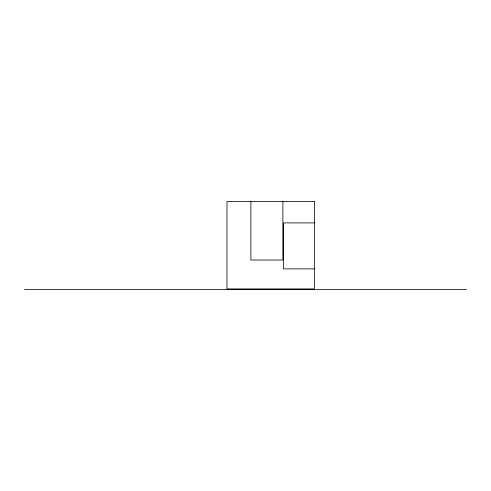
<?xml version="1.0" encoding="UTF-8"?>
<svg xmlns="http://www.w3.org/2000/svg" width="491" height="491" viewBox="0 0 491 491"><rect width="100%" height="100%" fill="white"/><g stroke="black" fill="none" stroke-linecap="round" stroke-linejoin="round"><path stroke-width="0.74" d="M314.424 222.914L283.497 222.914L283.497 268.872L314.424 268.872M24.55 289.512L466.45 289.512M282.877 201.488L282.877 260.027L250.883 260.027L250.883 201.488M314.424 201.488L226.983 201.488L226.983 288.923L314.424 288.923L314.424 201.488"/></g></svg>
